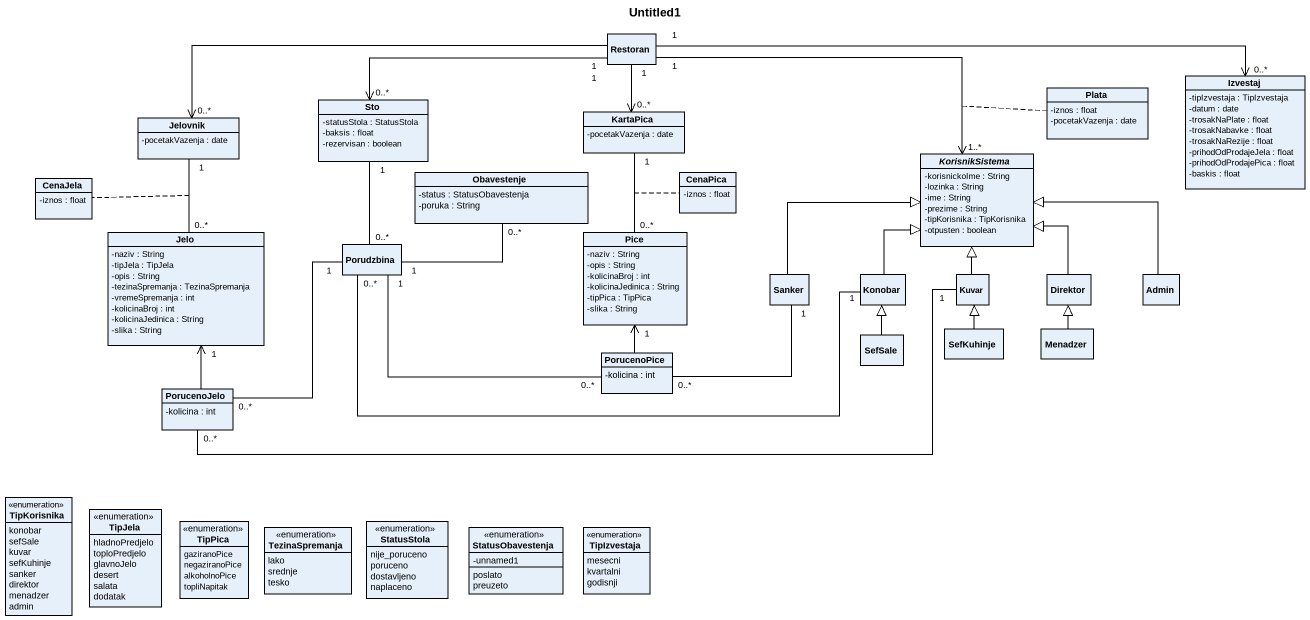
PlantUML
@startuml
title Untitled1
hide circle
hide empty members
skinparam classAttributeIconSize 0
class Restoran
class Izvestaj {
  -tipIzvestaja : TipIzvestaja
  -datum : date
  -trosakNaPlate : float
  -trosakNabavke : float
  -trosakNaRezije : float
  -prihodOdProdajeJela : float
  -prihodOdProdajePica : float
  -baskis : float
}
class Jelovnik {
  -pocetakVazenja : date
}
class Sto {
  -statusStola : StatusStola
  -baksis : float
  -rezervisan : boolean
}
class KartaPica {
  -pocetakVazenja : date
}
class Plata {
  -iznos : float
  -pocetakVazenja : date
}
abstract class KorisnikSistema {
  -korisnickoIme : String
  -lozinka : String
  -ime : String
  -prezime : String
  -tipKorisnika : TipKorisnika
  -otpusten : boolean
}
class CenaJela {
  -iznos : float
}
class Obavestenje {
  -status : StatusObavestenja
  -poruka : String
}
class CenaPica {
  -iznos : float
}
class Jelo {
  -naziv : String
  -tipJela : TipJela
  -opis : String
  -tezinaSpremanja : TezinaSpremanja
  -vremeSpremanja : int
  -kolicinaBroj : int
  -kolicinaJedinica : String
  -slika : String
}
class Pice {
  -naziv : String
  -opis : String
  -kolicinaBroj : int
  -kolicinaJedinica : String
  -tipPica : TipPica
  -slika : String
}
class Porudzbina
class Sanker
class Konobar
class Kuvar
class Direktor
class Admin
class SefSale
class SefKuhinje
class Menadzer
class PorucenoJelo {
  -kolicina : int
}
class PorucenoPice {
  -kolicina : int
}
enum TipKorisnika {
  konobar
  sefSale
  kuvar
  sefKuhinje
  sanker
  direktor
  menadzer
  admin
}
enum TipJela {
  hladnoPredjelo
  toploPredjelo
  glavnoJelo
  desert
  salata
  dodatak
}
enum TipPica {
  gaziranoPice
  negaziranoPice
  alkoholnoPice
  topliNapitak
}
enum TezinaSpremanja {
  lako
  srednje
  tesko
}
enum StatusStola {
  nije_poruceno
  poruceno
  dostavljeno
  naplaceno
}
enum StatusObavestenja {
  -unnamed1
  poslato
  preuzeto
}
enum TipIzvestaja {
  mesecni
  kvartalni
  godisnji
}
Restoran "1" -right-> "0..*" Izvestaj
Restoran "1" -left-> "0..*" Jelovnik
Restoran "1" --> "0..*" KartaPica
Sto "0..*" <-right- "1" Restoran
KorisnikSistema "1..*" <-left- "1" Restoran
(KorisnikSistema, Restoran) .. Plata
Obavestenje "0..*" -left- "1" Porudzbina
Jelo "0..*" -up- "1" Jelovnik
(Jelo, Jelovnik) .. CenaJela
Pice "0..*" -up- "1" KartaPica
(Pice, KartaPica) .. CenaPica
Porudzbina "0..*" -up- "1" Sto
Porudzbina "1" -- "0..*" PorucenoJelo
Porudzbina "1" -right- "0..*" PorucenoPice
Sanker -right-|> KorisnikSistema
Sanker "1" -left- "0..*" PorucenoPice
Konobar -up-|> KorisnikSistema
Konobar "1" -left- "0..*" Porudzbina
Kuvar -up-|> KorisnikSistema
Kuvar "1" -left- "0..*" PorucenoJelo
Direktor -up-|> KorisnikSistema
Admin -left-|> KorisnikSistema
SefSale -up-|> Konobar
SefKuhinje -up-|> Kuvar
Menadzer -up-|> Direktor
PorucenoJelo -up-> "1" Jelo
PorucenoPice -up-> "1" Pice
@enduml
